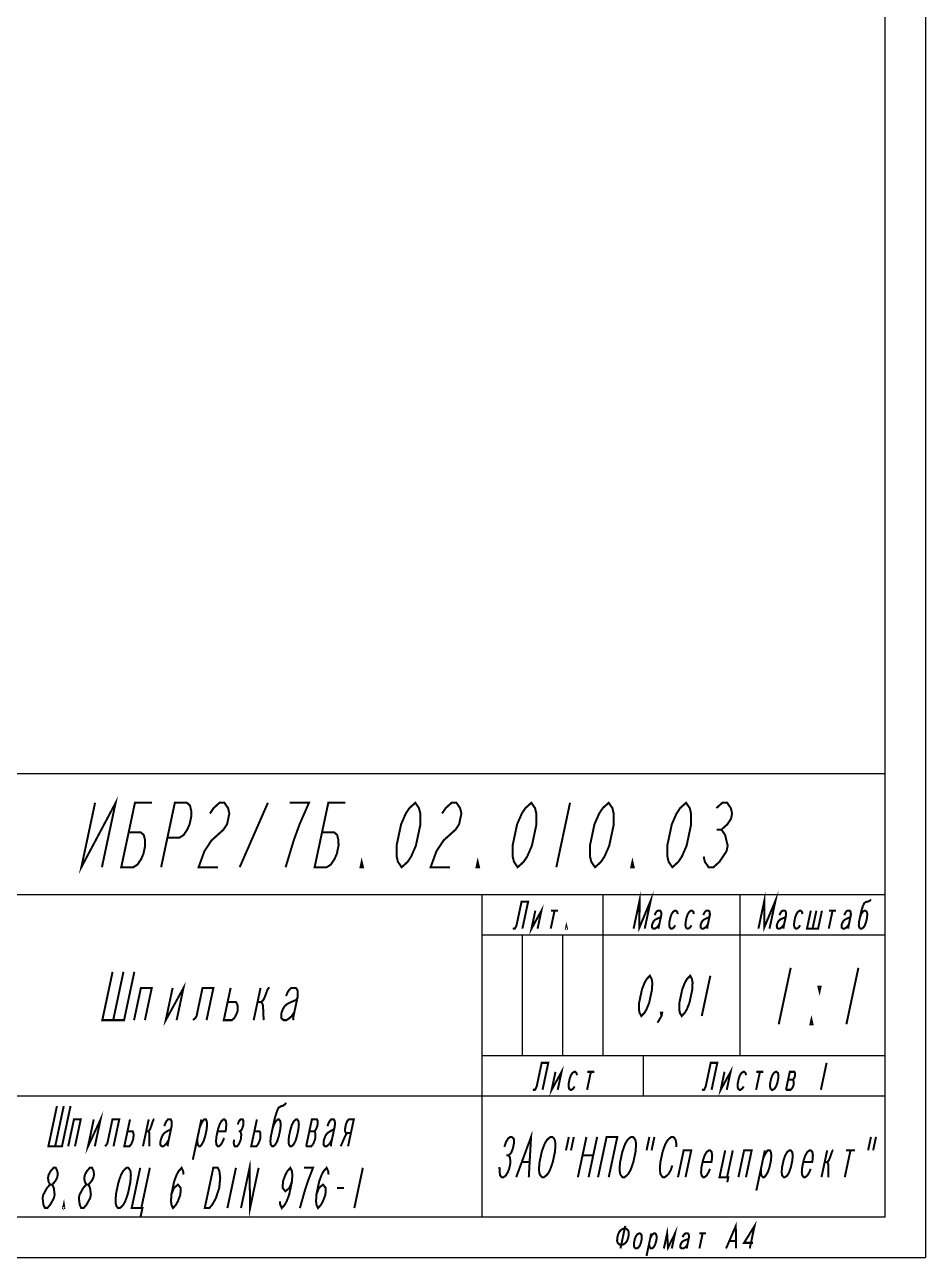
# Model space of a CAD drawing. Header units: millimetres. Extents: x 0 to 210, y 0 to 297.
# Drawn here: x 98.2 to 210, y 0 to 153 of the extents above; entities that cross this region are included whole.
import ezdxf

# ---------------------------------------------------------------- set-up
doc = ezdxf.new("R2010")
doc.units = ezdxf.units.MM
doc.header["$LTSCALE"] = 19.36
doc.layers.get('0').update_dxf_attribs({"linetype": 'CONTINUOUS'})

msp = doc.modelspace()

# ---------------------------------------------------------------- linework, layer by layer
at = {"color": 7, "linetype": 'CONTINUOUS'}
for p, q in [((210, 297), (210, 0)), ((205, 5), (205, 292.349899)), ((205, 60), (20, 60)), ((205, 5), (205, 60)), ((205, 45), (20, 45)), ((155, 5), (155, 45)), ((170, 25), (170, 45)), ((187, 25), (187, 45)), ((205, 40), (155, 40)), ((160, 25), (160, 40)), ((165, 25), (165, 40)), ((205, 25), (155, 25)), ((175, 20), (175, 25)), ((205, 20), (20, 20)), ((205, 5), (20, 5)), ((205, 5), (20, 5)), ((0, 0), (210, 0))]:
    msp.add_line(p, q, dxfattribs=at)
at = {"color": 2, "linetype": 'CONTINUOUS', "const_width": 0.25}
for points in [[(106.950448, 56.410637), (105.250003, 48.41064), (109.500461, 56.410637), (107.800005, 48.41064)], [(111.12107, 52.743969), (112.621088, 52.743969), (113.000223, 52.410639), (113.15852, 51.743973), (113.166813, 51.077302), (112.954268, 50.077307), (112.662553, 49.410636), (112.220855, 48.74397), (111.70001, 48.41064), (110.199992, 48.41064), (111.900459, 56.410637), (114.000449, 56.410637)], [(115.929381, 52.077303), (117.429377, 52.077303), (117.950223, 52.410639), (118.39192, 53.077304), (118.683635, 53.74397), (118.896201, 54.743971), (118.887887, 55.410636), (118.72959, 56.077302), (118.350455, 56.410637), (116.850459, 56.410637), (115.149992, 48.41064)], [(121.217051, 55.077306), (121.658748, 55.743972), (122.400453, 56.410637), (123.000447, 56.410637), (123.458752, 55.743972), (123.617049, 55.077306), (123.333627, 53.74397), (122.89193, 53.077304), (122.150225, 52.410639), (121.40852, 51.743973), (120.525104, 50.410637), (119.800006, 48.41064), (122.200004, 48.41064)], [(124.90001, 48.41064), (128.400459, 56.410637)], [(130.600008, 48.41064), (131.608527, 51.743973), (132.333625, 53.74397), (132.917033, 55.077306), (133.500463, 56.410637), (131.100443, 56.410637)], [(135.121072, 52.743969), (136.621068, 52.743969), (137.000225, 52.410639), (137.158521, 51.743973), (137.166814, 51.077302), (136.95427, 50.077307), (136.662555, 49.410636), (136.220857, 48.74397), (135.69999, 48.41064), (134.199994, 48.41064), (135.900461, 56.410637), (138.000451, 56.410637)], [(144.999996, 48.41064), (144.541713, 49.077306), (144.383416, 49.743971), (144.366809, 51.077302), (144.933631, 53.74397), (145.517039, 55.077306), (145.958758, 55.743972), (146.700463, 56.410637), (147.158746, 55.743972), (147.317043, 55.077306), (147.333629, 53.74397), (146.766828, 51.077302), (146.183398, 49.743971), (145.741701, 49.077306), (144.999996, 48.41064)], [(150.017049, 55.077306), (150.458746, 55.743972), (151.200451, 56.410637), (151.800445, 56.410637), (152.25875, 55.743972), (152.417047, 55.077306), (152.133625, 53.74397), (151.691928, 53.077304), (150.950223, 52.410639), (150.208518, 51.743973), (149.325123, 50.410637), (148.600004, 48.41064), (151.000002, 48.41064)], [(159.400006, 48.41064), (158.941701, 49.077306), (158.783404, 49.743971), (158.766818, 51.077302), (159.333641, 53.74397), (159.917049, 55.077306), (160.358746, 55.743972), (161.100451, 56.410637), (161.558756, 55.743972), (161.717053, 55.077306), (161.733639, 53.74397), (161.166816, 51.077302), (160.583408, 49.743971), (160.141711, 49.077306), (159.400006, 48.41064)], [(165.900447, 56.410637), (164.200002, 48.41064)], [(168.999998, 48.41064), (168.541715, 49.077306), (168.383418, 49.743971), (168.366811, 51.077302), (168.933633, 53.74397), (169.517041, 55.077306), (169.958738, 55.743972), (170.700443, 56.410637), (171.158748, 55.743972), (171.317045, 55.077306), (171.333631, 53.74397), (170.766809, 51.077302), (170.1834, 49.743971), (169.741703, 49.077306), (168.999998, 48.41064)], [(178.59999, 48.41064), (178.141707, 49.077306), (177.98341, 49.743971), (177.966824, 51.077302), (178.533625, 53.74397), (179.117033, 55.077306), (179.558752, 55.743972), (180.300457, 56.410637), (180.75874, 55.743972), (180.917037, 55.077306), (180.933645, 53.74397), (180.366822, 51.077302), (179.783414, 49.743971), (179.341695, 49.077306), (178.59999, 48.41064)], [(184.05874, 55.743972), (184.800445, 56.410637), (185.400461, 56.410637), (185.858744, 55.743972), (186.017041, 55.077306), (185.87533, 54.410635), (185.433633, 53.74397), (184.691928, 53.077304), (185.150232, 52.410639), (185.308529, 51.743973), (185.466826, 51.077302), (185.325115, 50.410637), (184.883418, 49.743971), (184.441699, 49.077306), (183.699994, 48.41064), (183.1, 48.41064), (182.641695, 49.077306), (182.483398, 49.743971)], [(184.091934, 53.077304), (184.691928, 53.077304)], [(140.2, 48.41064), (139.899992, 48.41064), (140.041703, 49.077306), (140.2, 48.41064)], [(154.60001, 48.41064), (154.300002, 48.41064), (154.441713, 49.077306), (154.60001, 48.41064)], [(173.799994, 48.41064), (173.500008, 48.41064), (173.641697, 49.077306), (173.799994, 48.41064)], [(173.789059, 40.787578), (174.530807, 44.277162), (174.509666, 40.927162), (175.912682, 44.277162), (175.170934, 40.787578)], [(189.279057, 40.787578), (190.020805, 44.277162), (189.999664, 40.927162), (191.40268, 44.277162), (190.660932, 40.787578)], [(201.887012, 42.183413), (202.03882, 42.602162), (202.223801, 42.88133), (202.441889, 43.020914), (202.567529, 43.020914), (202.726299, 42.88133), (202.792578, 42.602162), (202.766389, 42.183413), (202.647709, 41.62508), (202.495879, 41.20633), (202.31092, 40.927162), (202.092811, 40.787578), (201.967191, 40.787578), (201.808422, 40.927162), (201.742143, 41.20633), (201.768332, 41.62508), (201.887012, 42.183413), (202.065031, 43.020914), (202.24651, 43.579247), (202.36867, 43.858413), (202.461139, 43.997997), (202.742068, 44.137581), (202.867687, 44.137581), (203.148617, 44.277162), (203.241086, 44.416746)], [(158.886551, 40.927162), (158.91968, 40.787578), (159.04532, 40.787578), (159.137789, 40.927162), (159.259949, 41.20633), (159.882996, 44.137581), (160.699574, 44.137581), (159.987496, 40.787578)], [(161.59283, 43.020914), (161.118133, 40.787578), (162.346588, 43.020914), (161.871869, 40.787578)], [(163.979701, 43.020914), (163.505004, 40.787578)], [(163.540023, 43.020914), (164.4194, 43.020914)], [(176.40635, 42.462581), (176.528488, 42.741746), (176.620979, 42.88133), (176.776268, 43.020914), (177.090326, 43.020914), (177.186297, 42.88133), (177.219426, 42.741746), (177.222906, 42.462581), (176.896537, 40.927162), (176.929688, 40.787578)], [(179.262568, 42.602162), (179.196289, 42.88133), (179.03752, 43.020914), (178.9119, 43.020914), (178.693791, 42.88133), (178.508832, 42.602162), (178.357002, 42.183413), (178.238322, 41.62508), (178.212133, 41.20633), (178.278412, 40.927162), (178.437182, 40.787578), (178.562822, 40.787578), (178.78091, 40.927162), (178.965891, 41.20633)], [(181.272582, 42.602162), (181.206281, 42.88133), (181.047512, 43.020914), (180.921893, 43.020914), (180.703783, 42.88133), (180.518824, 42.602162), (180.367016, 42.183413), (180.248336, 41.62508), (180.222125, 41.20633), (180.288426, 40.927162), (180.447195, 40.787578), (180.572814, 40.787578), (180.790924, 40.927162), (180.975883, 41.20633)], [(182.436348, 42.462581), (182.558486, 42.741746), (182.650977, 42.88133), (182.806266, 43.020914), (183.120324, 43.020914), (183.216295, 42.88133), (183.249424, 42.741746), (183.252904, 42.462581), (182.926535, 40.927162), (182.959686, 40.787578)], [(191.896348, 42.462581), (192.018486, 42.741746), (192.110977, 42.88133), (192.266266, 43.020914), (192.580324, 43.020914), (192.676295, 42.88133), (192.709424, 42.741746), (192.712904, 42.462581), (192.386535, 40.927162), (192.419686, 40.787578)], [(194.752566, 42.602162), (194.686287, 42.88133), (194.527518, 43.020914), (194.401898, 43.020914), (194.183789, 42.88133), (193.99883, 42.602162), (193.847, 42.183413), (193.72832, 41.62508), (193.702131, 41.20633), (193.76841, 40.927162), (193.92718, 40.787578), (194.05282, 40.787578), (194.27093, 40.927162), (194.455889, 41.20633)], [(195.783773, 43.020914), (195.309055, 40.787578), (196.69093, 40.787578), (197.165648, 43.020914)], [(196.474711, 43.020914), (195.999992, 40.787578)], [(198.484703, 43.020914), (198.010006, 40.787578)], [(198.045025, 43.020914), (198.924402, 43.020914)], [(199.936338, 42.462581), (200.058498, 42.741746), (200.150988, 42.88133), (200.306277, 43.020914), (200.620336, 43.020914), (200.716285, 42.88133), (200.749436, 42.741746), (200.752916, 42.462581), (200.426547, 40.927162), (200.459697, 40.787578)], [(165.514996, 40.787578), (165.389377, 40.787578), (165.448717, 41.066746), (165.514996, 40.787578)], [(177.193236, 42.322997), (177.100746, 42.183413), (176.757018, 42.043829), (176.476109, 41.904245), (176.32082, 41.764664), (176.22833, 41.62508), (176.10617, 41.345912), (176.0765, 41.20633), (176.07998, 40.927162), (176.23875, 40.787578), (176.427189, 40.787578), (176.645299, 40.927162), (176.800588, 41.066746), (176.985547, 41.345912)], [(183.223234, 42.322997), (183.130766, 42.183413), (182.787016, 42.043829), (182.506107, 41.904245), (182.350818, 41.764664), (182.258328, 41.62508), (182.136168, 41.345912), (182.106498, 41.20633), (182.109979, 40.927162), (182.268748, 40.787578), (182.457188, 40.787578), (182.675297, 40.927162), (182.830586, 41.066746), (183.015545, 41.345912)], [(192.683234, 42.322997), (192.590766, 42.183413), (192.247016, 42.043829), (191.966107, 41.904245), (191.810818, 41.764664), (191.718328, 41.62508), (191.596168, 41.345912), (191.566498, 41.20633), (191.569979, 40.927162), (191.728748, 40.787578), (191.917188, 40.787578), (192.135297, 40.927162), (192.290586, 41.066746), (192.475545, 41.345912)], [(200.723246, 42.322997), (200.630756, 42.183413), (200.287027, 42.043829), (200.006098, 41.904245), (199.850809, 41.764664), (199.758318, 41.62508), (199.63618, 41.345912), (199.60651, 41.20633), (199.60999, 40.927162), (199.76876, 40.787578), (199.957178, 40.787578), (200.175287, 40.927162), (200.330598, 41.066746), (200.515557, 41.345912)], [(109.125344, 35.432979), (107.849999, 29.432979), (110.549994, 29.432979), (111.82535, 35.432979)], [(110.475336, 35.432979), (109.200002, 29.432979)], [(193.287891, 35.921808), (191.79999, 28.921809)], [(201.687895, 35.921808), (200.199994, 28.921809)], [(116.575223, 33.432977), (115.725, 29.432979), (117.925236, 33.432977), (117.074992, 29.432979)], [(174.74999, 29.944148), (174.526059, 30.360816), (174.458383, 30.777482), (174.479266, 31.610815), (174.833521, 33.277481), (175.166895, 34.110815), (175.411709, 34.527483), (175.812779, 34.944148), (176.036711, 34.527483), (176.104408, 34.110815), (176.083525, 33.277481), (175.72927, 31.610815), (175.395875, 30.777482), (175.151061, 30.360816), (174.74999, 29.944148)], [(179.750006, 29.944148), (179.526074, 30.360816), (179.458377, 30.777482), (179.47926, 31.610815), (179.833516, 33.277481), (180.16691, 34.110815), (180.411725, 34.527483), (180.812773, 34.944148), (181.036727, 34.527483), (181.104402, 34.110815), (181.08352, 33.277481), (180.729264, 31.610815), (180.395891, 30.777482), (180.151055, 30.360816), (179.750006, 29.944148)], [(183.312781, 34.944148), (182.249992, 29.944148)], [(196.991926, 33.588476), (196.867939, 33.00514), (196.72943, 33.588476), (196.991926, 33.588476)], [(111.787494, 29.432979), (112.637717, 33.432977), (113.98773, 33.432977), (113.137508, 29.432979)], [(119.100002, 29.432979), (119.378139, 29.682979), (119.543783, 29.932979), (119.596914, 30.182979), (120.287723, 33.432977), (121.637736, 33.432977), (120.787492, 29.432979)], [(123.775217, 33.432977), (122.924994, 29.432979), (123.93751, 29.432979), (124.215646, 29.682979), (124.38127, 29.932979), (124.600066, 30.432977), (124.653197, 30.682977), (124.646967, 31.182978), (124.587605, 31.432978), (124.415752, 31.682978), (123.403258, 31.682978)], [(127.487717, 33.432977), (126.637494, 29.432979)], [(127.115758, 31.682978), (127.340742, 31.682978), (127.565748, 31.682978), (127.843885, 31.932979), (128.06266, 32.432979), (128.334588, 33.182977), (128.500232, 33.432977), (128.612725, 33.432977)], [(132.059527, 32.182979), (131.893883, 31.932979), (131.278248, 31.682978), (130.775105, 31.432978), (130.496969, 31.182978), (130.331324, 30.932978), (130.112549, 30.432977), (130.059418, 30.182979), (130.065648, 29.682979), (130.349994, 29.432979), (130.687492, 29.432979), (131.078143, 29.682979), (131.356279, 29.932979), (131.687547, 30.432977)], [(130.650174, 32.432979), (130.868949, 32.932979), (131.034594, 33.182977), (131.31273, 33.432977), (131.875234, 33.432977), (132.047088, 33.182977), (132.106449, 32.932979), (132.11268, 32.432979), (131.528133, 29.682979), (131.587494, 29.432979)], [(127.565748, 31.682978), (127.737623, 31.432978), (127.796984, 31.182978), (127.874994, 29.432979)], [(177.249998, 29.944148), (177.182322, 30.360816), (177.338557, 30.360816), (177.249998, 29.944148), (176.760369, 29.110815)], [(195.999992, 28.921809), (195.737496, 28.921809), (195.861482, 29.505142), (195.999992, 28.921809)], [(161.386537, 20.927163), (161.419688, 20.787579), (161.545307, 20.787579), (161.637797, 20.927163), (161.759936, 21.20633), (162.383004, 24.13758), (163.199561, 24.13758), (162.487504, 20.787579)], [(164.092838, 23.020913), (163.618119, 20.787579), (164.846574, 23.020913), (164.371877, 20.787579)], [(166.767578, 22.602164), (166.701299, 22.881329), (166.542529, 23.020913), (166.416889, 23.020913), (166.198801, 22.881329), (166.01382, 22.602164), (165.862012, 22.183413), (165.743332, 21.625079), (165.717143, 21.20633), (165.783422, 20.927163), (165.942191, 20.787579), (166.067811, 20.787579), (166.28592, 20.927163), (166.470879, 21.20633)], [(168.489701, 23.020913), (168.015004, 20.787579)], [(168.050023, 23.020913), (168.9294, 23.020913)], [(182.366545, 20.927163), (182.399695, 20.787579), (182.525314, 20.787579), (182.617805, 20.927163), (182.739943, 21.20633), (183.363012, 24.13758), (184.179568, 24.13758), (183.46749, 20.787579)], [(185.072824, 23.020913), (184.598127, 20.787579), (185.826582, 23.020913), (185.351885, 20.787579)], [(187.747586, 22.602164), (187.681285, 22.881329), (187.522516, 23.020913), (187.396896, 23.020913), (187.178787, 22.881329), (186.993828, 22.602164), (186.841998, 22.183413), (186.723318, 21.625079), (186.697129, 21.20633), (186.76343, 20.927163), (186.922178, 20.787579), (187.047818, 20.787579), (187.265928, 20.927163), (187.450887, 21.20633)], [(189.469709, 23.020913), (188.99499, 20.787579)], [(189.030031, 23.020913), (189.909387, 23.020913)], [(190.862004, 22.183413), (191.013834, 22.602164), (191.198793, 22.881329), (191.416902, 23.020913), (191.542521, 23.020913), (191.701291, 22.881329), (191.76757, 22.602164), (191.741381, 22.183413), (191.622701, 21.625079), (191.470893, 21.20633), (191.285912, 20.927163), (191.067803, 20.787579), (190.942184, 20.787579), (190.783414, 20.927163), (190.717135, 21.20633), (190.743324, 21.625079), (190.862004, 22.183413)], [(192.700938, 20.787579), (193.175656, 23.020913), (193.740953, 23.020913), (193.836924, 22.881329), (193.840383, 22.602164), (193.810713, 22.46258), (193.688574, 22.183413), (193.533264, 22.043829), (192.967967, 22.043829)], [(197.747059, 24.13758), (197.035002, 20.787579)], [(192.700938, 20.787579), (193.266256, 20.787579), (193.421545, 20.927163), (193.514035, 21.066746), (193.636174, 21.345912), (193.665844, 21.485496), (193.662363, 21.764663), (193.629234, 21.904247), (193.533264, 22.043829)], [(102.21903, 18.777925), (101.156252, 13.777926), (102.843753, 13.777926), (103.906531, 18.777925)], [(103.062786, 18.777925), (101.999997, 13.777926)], [(128.950631, 15.861259), (129.153809, 16.486259), (129.382982, 16.902926), (129.638217, 17.111259), (129.778832, 17.111259), (129.945486, 16.902926), (129.997543, 16.486259), (129.935023, 15.861259), (129.757885, 15.027926), (129.554729, 14.402926), (129.325533, 13.98626), (129.07032, 13.777926), (128.929684, 13.777926), (128.763029, 13.98626), (128.710973, 14.402926), (128.773514, 15.027926), (128.950631, 15.861259), (129.216328, 17.111259), (129.463785, 17.944592), (129.622662, 18.361259), (129.73726, 18.569593), (130.062791, 18.777925), (130.203406, 18.777925), (130.528938, 18.986259), (130.643535, 19.194592)], [(103.61719, 13.777926), (104.325713, 17.111259), (105.169458, 17.111259), (104.460936, 13.777926)], [(106.786651, 17.111259), (106.078129, 13.777926), (107.630396, 17.111259), (106.921874, 13.777926)], [(108.187497, 13.777926), (108.372402, 13.98626), (108.487, 14.194592), (108.53129, 14.402926), (109.106964, 17.111259), (109.950709, 17.111259), (109.242197, 13.777926)], [(111.28665, 17.111259), (110.578117, 13.777926), (111.210939, 13.777926), (111.395855, 13.98626), (111.510432, 14.194592), (111.669309, 14.611259), (111.713609, 14.819593), (111.73185, 15.23626), (111.705832, 15.444592), (111.609475, 15.652926), (110.976674, 15.652926)], [(113.606963, 17.111259), (112.89843, 13.777926)], [(113.296986, 15.652926), (113.437602, 15.652926), (113.578238, 15.652926), (113.763133, 15.861259), (113.92201, 16.277925), (114.125166, 16.902926), (114.239764, 17.111259), (114.310082, 17.111259)], [(115.539203, 16.277925), (115.69808, 16.694592), (115.812678, 16.902926), (115.997594, 17.111259), (116.349143, 17.111259), (116.445479, 16.902926), (116.471518, 16.694592), (116.453256, 16.277925), (115.966162, 13.98626), (115.99218, 13.777926)], [(120.146012, 17.111259), (119.083244, 12.111259)], [(119.924615, 16.069593), (120.083492, 16.486259), (120.312666, 16.902926), (120.497582, 17.111259), (120.708516, 17.111259), (120.804873, 16.902926), (120.85693, 16.486259), (120.794389, 15.861259), (120.61725, 15.027926), (120.414094, 14.402926), (120.184898, 13.98626), (120.000004, 13.777926), (119.859367, 13.777926), (119.692713, 13.98626), (119.640656, 14.402926), (119.658918, 14.819593)], [(122.963602, 14.819593), (122.804725, 14.402926), (122.575529, 13.98626), (122.320316, 13.777926), (122.17968, 13.777926), (122.013025, 13.98626), (121.960969, 14.402926), (122.02351, 15.027926), (122.200648, 15.861259), (122.403805, 16.486259), (122.632979, 16.902926), (122.888213, 17.111259), (123.028828, 17.111259), (123.195482, 16.902926), (123.247539, 16.486259), (123.18502, 15.861259), (123.14074, 15.652926), (122.156348, 15.652926)], [(124.653799, 16.486259), (124.812676, 16.902926), (124.997592, 17.111259), (125.278844, 17.111259), (125.37518, 16.902926), (125.356918, 16.486259), (125.312639, 16.277925), (125.153762, 15.861259), (124.968846, 15.652926), (124.757912, 15.652926)], [(127.036652, 17.111259), (126.328119, 13.777926), (126.960941, 13.777926), (127.145836, 13.98626), (127.260434, 14.194592), (127.419311, 14.611259), (127.46359, 14.819593), (127.481852, 15.23626), (127.455834, 15.444592), (127.359477, 15.652926), (126.726676, 15.652926)], [(131.200646, 15.861259), (131.403803, 16.486259), (131.632998, 16.902926), (131.888211, 17.111259), (132.028826, 17.111259), (132.19548, 16.902926), (132.247559, 16.486259), (132.185018, 15.861259), (132.007879, 15.027926), (131.804723, 14.402926), (131.575527, 13.98626), (131.320314, 13.777926), (131.179678, 13.777926), (131.013023, 13.98626), (130.960967, 14.402926), (131.023508, 15.027926), (131.200646, 15.861259)], [(133.148441, 13.777926), (133.856953, 17.111259), (134.489775, 17.111259), (134.586111, 16.902926), (134.567871, 16.486259), (134.52357, 16.277925), (134.364693, 15.861259), (134.179799, 15.652926), (133.546977, 15.652926)], [(135.789193, 16.277925), (135.948092, 16.694592), (136.062668, 16.902926), (136.247584, 17.111259), (136.599154, 17.111259), (136.69549, 16.902926), (136.721529, 16.694592), (136.703268, 16.277925), (136.216152, 13.98626), (136.242191, 13.777926)], [(138.35157, 13.777926), (139.060082, 17.111259), (138.427281, 17.111259), (138.242365, 16.902926), (138.083488, 16.486259), (137.99493, 16.069593), (137.976668, 15.652926), (138.073004, 15.444592), (138.705826, 15.444592)], [(113.578238, 15.652926), (113.674574, 15.444592), (113.700613, 15.23626), (113.671867, 13.777926)], [(116.408977, 16.069593), (116.294379, 15.861259), (115.898551, 15.652926), (115.57302, 15.444592), (115.388104, 15.23626), (115.273506, 15.027926), (115.114629, 14.611259), (115.07035, 14.402926), (115.052088, 13.98626), (115.218742, 13.777926), (115.429697, 13.777926), (115.68491, 13.98626), (115.869805, 14.194592), (116.099, 14.611259)], [(124.184945, 14.611259), (124.166684, 14.194592), (124.192723, 13.98626), (124.289059, 13.777926), (124.570311, 13.777926), (124.755227, 13.98626), (124.869824, 14.194592), (125.028701, 14.611259), (125.07298, 14.819593), (125.091221, 15.23626), (125.065203, 15.444592), (124.968846, 15.652926)], [(133.148441, 13.777926), (133.781242, 13.777926), (133.966158, 13.98626), (134.080756, 14.194592), (134.239633, 14.611259), (134.283912, 14.819593), (134.302174, 15.23626), (134.276135, 15.444592), (134.179799, 15.652926)], [(136.658988, 16.069593), (136.544391, 15.861259), (136.148541, 15.652926), (135.82301, 15.444592), (135.638094, 15.23626), (135.523518, 15.027926), (135.364641, 14.611259), (135.32034, 14.402926), (135.3021, 13.98626), (135.468754, 13.777926), (135.679688, 13.777926), (135.9349, 13.98626), (136.119816, 14.194592), (136.349012, 14.611259)], [(137.437496, 13.777926), (137.984445, 15.027926), (138.099043, 15.23626), (138.283959, 15.444592)], [(159.218742, 9.944148), (161.062789, 14.944149), (160.781258, 9.944148)], [(157.750221, 13.694149), (157.961176, 14.319148), (158.20599, 14.735815), (158.484664, 14.944149), (158.640898, 14.944149), (158.909131, 14.735815), (158.942969, 14.527482), (158.932527, 14.110815), (158.799689, 13.485815), (158.632992, 13.069148), (158.510574, 12.860815), (158.231922, 12.652481), (157.997549, 12.652481)], [(162.382982, 13.069148), (162.117285, 11.819148), (162.062564, 11.194148), (162.052123, 10.777482), (162.11982, 10.360815), (162.231775, 10.152482), (162.421869, 9.944148), (162.656242, 9.944148), (162.934916, 10.152482), (163.13543, 10.360815), (163.380266, 10.777482), (163.546941, 11.194148), (163.757918, 11.819148), (164.023615, 13.069148), (164.078336, 13.694149), (164.088777, 14.110815), (164.021102, 14.527482), (163.909125, 14.735815), (163.719031, 14.944149), (163.484658, 14.944149), (163.206006, 14.735815), (163.005471, 14.527482), (162.760656, 14.110815), (162.593959, 13.694149), (162.382982, 13.069148)], [(165.750293, 14.944149), (165.396016, 13.277482)], [(166.375273, 14.944149), (166.021018, 13.277482)], [(167.937789, 14.944149), (166.875, 9.944148)], [(169.26591, 14.944149), (168.203121, 9.944148)], [(169.375008, 9.944148), (170.437775, 14.944149), (171.765918, 14.944149), (170.703129, 9.944148)], [(172.382992, 13.069148), (172.117295, 11.819148), (172.062574, 11.194148), (172.052133, 10.777482), (172.119809, 10.360815), (172.231785, 10.152482), (172.421879, 9.944148), (172.656252, 9.944148), (172.934904, 10.152482), (173.135439, 10.360815), (173.380254, 10.777482), (173.546951, 11.194148), (173.757928, 11.819148), (174.023604, 13.069148), (174.078346, 13.694149), (174.088787, 14.110815), (174.02109, 14.527482), (173.909135, 14.735815), (173.719041, 14.944149), (173.484668, 14.944149), (173.205994, 14.735815), (173.005459, 14.527482), (172.760645, 14.110815), (172.593969, 13.694149), (172.382992, 13.069148)], [(175.750281, 14.944149), (175.396025, 13.277482)], [(176.375283, 14.944149), (176.021027, 13.277482)], [(179.07834, 13.694149), (179.088781, 14.110815), (179.021084, 14.527482), (178.909129, 14.735815), (178.719035, 14.944149), (178.484662, 14.944149), (178.20601, 14.735815), (178.005475, 14.527482), (177.76066, 14.110815), (177.593963, 13.694149), (177.382986, 13.069148), (177.117289, 11.819148), (177.062568, 11.194148), (177.052127, 10.777482), (177.119824, 10.360815), (177.231779, 10.152482), (177.421873, 9.944148), (177.656246, 9.944148), (177.934898, 10.152482), (178.135434, 10.360815), (178.380248, 10.777482), (178.591225, 11.402482)], [(203.250281, 14.944149), (202.896025, 13.277482)], [(203.875283, 14.944149), (203.521027, 13.277482)], [(157.140688, 11.194148), (157.164105, 10.569148), (157.231781, 10.152482), (157.421875, 9.944148), (157.656248, 9.944148), (157.9349, 10.152482), (158.179715, 10.569148), (158.346412, 10.985815), (158.479271, 11.610816), (158.489691, 12.027482), (158.422016, 12.444149), (158.231922, 12.652481)], [(167.450674, 12.652481), (168.778795, 12.652481)], [(179.296879, 9.944148), (180.005391, 13.277482), (180.942904, 13.277482), (180.234371, 9.944148)], [(183.268287, 10.985815), (183.10159, 10.569148), (182.856775, 10.152482), (182.578123, 9.944148), (182.421867, 9.944148), (182.231773, 10.152482), (182.164098, 10.569148), (182.218818, 11.194148), (182.395957, 12.027482), (182.606934, 12.652481), (182.851748, 13.069148), (183.1304, 13.277482), (183.286656, 13.277482), (183.476729, 13.069148), (183.544426, 12.652481), (183.489705, 12.027482), (183.445426, 11.819148), (182.351678, 11.819148)], [(185.161641, 13.277482), (184.453129, 9.944148), (185.546877, 9.944148), (185.414018, 9.319148)], [(185.390621, 9.944148), (186.099154, 13.277482)], [(186.796881, 9.944148), (187.505393, 13.277482), (188.442906, 13.277482), (187.734373, 9.944148)], [(190.083518, 13.277482), (189.020729, 8.277482)], [(189.8621, 12.235815), (190.028797, 12.652481), (190.273611, 13.069148), (190.474146, 13.277482), (190.70852, 13.277482), (190.820496, 13.069148), (190.888172, 12.652481), (190.833451, 12.027482), (190.656313, 11.194148), (190.445357, 10.569148), (190.200543, 10.152482), (190.000008, 9.944148), (189.843752, 9.944148), (189.653658, 10.152482), (189.585982, 10.569148), (189.596402, 10.985815)], [(192.395945, 12.027482), (192.606922, 12.652481), (192.851736, 13.069148), (193.130389, 13.277482), (193.286645, 13.277482), (193.476738, 13.069148), (193.544414, 12.652481), (193.489693, 12.027482), (193.312576, 11.194148), (193.1016, 10.569148), (192.856785, 10.152482), (192.578133, 9.944148), (192.421877, 9.944148), (192.231783, 10.152482), (192.164107, 10.569148), (192.218828, 11.194148), (192.395945, 12.027482)], [(195.768283, 10.985815), (195.601607, 10.569148), (195.356793, 10.152482), (195.078119, 9.944148), (194.921885, 9.944148), (194.731791, 10.152482), (194.664094, 10.569148), (194.718814, 11.194148), (194.895953, 12.027482), (195.10693, 12.652481), (195.351744, 13.069148), (195.630396, 13.277482), (195.786652, 13.277482), (195.976746, 13.069148), (196.044422, 12.652481), (195.989701, 12.027482), (195.945422, 11.819148), (194.851674, 11.819148)], [(197.817893, 13.277482), (197.109381, 9.944148)], [(197.507916, 11.819148), (197.664172, 11.819148), (197.820428, 11.819148), (198.020941, 12.027482), (198.187639, 12.444149), (198.398615, 13.069148), (198.521012, 13.277482), (198.59915, 13.277482)], [(200.708529, 13.277482), (199.999996, 9.944148)], [(200.161645, 13.277482), (201.255393, 13.277482)], [(101.354327, 9.027038), (101.161645, 9.443705), (101.109588, 9.860371), (101.198157, 10.277038), (101.427342, 10.693705), (101.797163, 11.110371), (102.078404, 11.110371), (102.271098, 10.693705), (102.323154, 10.277038), (102.234585, 9.860371), (102.0054, 9.443705), (101.635579, 9.027038)], [(105.854337, 9.027038), (105.661644, 9.443705), (105.609587, 9.860371), (105.698156, 10.277038), (105.927341, 10.693705), (106.297162, 11.110371), (106.578403, 11.110371), (106.771097, 10.693705), (106.823153, 10.277038), (106.734584, 9.860371), (106.505399, 9.443705), (106.135578, 9.027038)], [(109.836111, 9.235371), (109.570414, 7.985372), (109.507873, 7.360371), (109.489633, 6.943704), (109.541689, 6.527038), (109.638025, 6.318704), (109.80468, 6.110371), (110.015635, 6.110371), (110.270848, 6.318704), (110.455742, 6.527038), (110.684938, 6.943704), (110.843814, 7.360371), (111.046971, 7.985372), (111.312668, 9.235371), (111.375209, 9.860371), (111.393471, 10.277038), (111.341414, 10.693705), (111.245057, 10.902038), (111.078402, 11.110371), (110.867469, 11.110371), (110.612256, 10.902038), (110.42734, 10.693705), (110.198145, 10.277038), (110.039268, 9.860371), (109.836111, 9.235371)], [(112.55498, 11.110371), (111.492191, 6.110371), (112.828133, 6.110371), (112.606715, 5.068705)], [(112.687496, 6.110371), (113.750285, 11.110371)], [(116.416754, 7.777038), (116.734508, 8.610372), (117.244955, 9.027038), (117.578264, 8.610372), (117.541762, 7.777038), (117.224008, 6.943704), (116.994812, 6.527038), (116.625002, 6.110371), (116.432309, 6.527038), (116.380252, 6.943704), (116.416754, 7.777038), (116.771031, 9.443705), (117.088785, 10.277038), (117.317959, 10.693705), (117.687791, 11.110371), (117.880463, 10.693705), (117.93252, 10.277038)], [(121.625275, 11.110371), (122.187779, 11.110371), (122.380473, 10.693705), (122.432529, 10.277038), (122.484586, 9.860371), (122.359525, 8.610372), (121.953191, 7.360371), (121.723996, 6.943704), (121.494822, 6.527038), (121.12499, 6.110371), (120.562508, 6.110371), (121.625275, 11.110371)], [(124.437773, 11.110371), (123.375006, 6.110371)], [(125.062496, 6.110371), (126.125285, 11.110371), (126.187504, 6.110371), (127.250293, 11.110371)], [(131.396025, 9.443705), (131.078271, 8.610372), (130.567824, 8.193705), (130.234516, 8.610372), (130.271018, 9.443705), (130.588771, 10.277038), (130.817967, 10.693705), (131.187777, 11.110371), (131.380471, 10.693705), (131.432527, 10.277038), (131.396025, 9.443705), (131.04177, 7.777038), (130.724016, 6.943704), (130.49482, 6.527038), (130.12501, 6.110371), (129.932316, 6.527038), (129.88026, 6.943704)], [(132.375004, 6.110371), (132.958455, 8.193705), (133.364768, 9.443705), (133.682521, 10.277038), (134.000275, 11.110371), (132.875289, 11.110371)], [(134.416771, 7.777038), (134.734525, 8.610372), (135.244951, 9.027038), (135.57826, 8.610372), (135.541758, 7.777038), (135.224004, 6.943704), (134.994809, 6.527038), (134.624998, 6.110371), (134.432305, 6.527038), (134.380248, 6.943704), (134.416771, 7.777038), (134.771027, 9.443705), (135.088781, 10.277038), (135.317977, 10.693705), (135.687787, 11.110371), (135.880459, 10.693705), (135.932537, 10.277038)], [(140.187775, 11.110371), (139.125008, 6.110371)], [(159.929789, 11.819148), (160.867303, 11.819148)], [(197.820428, 11.819148), (197.932383, 11.610816), (197.966221, 11.402482), (197.968756, 9.944148)], [(100.734374, 6.110371), (100.541691, 6.527038), (100.489635, 6.943704), (100.437567, 7.360371), (100.526137, 7.777038), (100.755321, 8.193705), (100.984517, 8.610372), (101.354327, 9.027038), (101.635579, 9.027038), (101.828262, 8.610372), (101.880329, 8.193705), (101.932386, 7.777038), (101.843816, 7.360371), (101.614632, 6.943704), (101.385437, 6.527038), (101.015626, 6.110371), (100.734374, 6.110371)], [(105.234373, 6.110371), (105.04169, 6.527038), (104.989634, 6.943704), (104.937566, 7.360371), (105.026136, 7.777038), (105.255331, 8.193705), (105.484516, 8.610372), (105.854337, 9.027038), (106.135578, 9.027038), (106.328271, 8.610372), (106.380328, 8.193705), (106.432385, 7.777038), (106.343815, 7.360371), (106.114631, 6.943704), (105.885436, 6.527038), (105.515625, 6.110371), (105.234373, 6.110371)], [(136.98452, 8.610372), (137.828275, 8.610372)], [(103.125005, 6.110371), (102.984379, 6.110371), (103.072937, 6.527038), (103.125005, 6.110371)], [(172.864521, 3.550902), (172.49701, 3.550902), (172.288461, 3.434236), (172.141164, 3.317569), (171.969074, 3.084236), (171.833422, 2.734236), (171.759021, 2.384236), (171.745895, 2.034236), (171.818791, 1.800902), (171.916502, 1.684236), (172.075443, 1.567569), (172.442934, 1.567569), (172.651482, 1.684236), (172.798779, 1.800902), (172.970891, 2.034236), (173.106521, 2.384236), (173.180922, 2.734236), (173.19407, 3.084236), (173.121174, 3.317569), (173.023463, 3.434236), (172.864521, 3.550902)], [(172.755166, 3.900903), (172.160006, 1.100902)], [(173.939234, 2.267569), (174.074887, 2.617569), (174.246977, 2.850902), (174.455525, 2.967569), (174.578029, 2.967569), (174.736971, 2.850902), (174.809867, 2.617569), (174.79674, 2.267569), (174.697547, 1.800902), (174.561895, 1.450902), (174.389805, 1.217569), (174.181256, 1.100902), (174.058752, 1.100902), (173.899789, 1.217569), (173.826893, 1.450902), (173.840041, 1.800902), (173.939234, 2.267569)], [(175.986781, 2.967569), (175.391621, 0.167569)], [(175.862773, 2.384236), (175.973633, 2.617569), (176.145723, 2.850902), (176.29302, 2.967569), (176.476775, 2.967569), (176.574465, 2.850902), (176.647383, 2.617569), (176.634234, 2.267569), (176.535041, 1.800902), (176.399389, 1.450902), (176.227299, 1.217569), (176.080002, 1.100902), (175.957498, 1.100902), (175.798557, 1.217569), (175.725639, 1.450902), (175.713994, 1.684236)], [(177.550006, 1.100902), (177.946779, 2.967569), (178.064793, 1.217569), (178.926768, 2.967569), (178.529994, 1.100902)], [(179.868836, 2.500902), (179.979674, 2.734236), (180.065719, 2.850902), (180.213016, 2.967569), (180.519275, 2.967569), (180.616965, 2.850902), (180.653424, 2.734236), (180.66509, 2.500902), (180.392303, 1.217569), (180.42874, 1.100902)], [(181.928027, 2.967569), (182.785512, 2.967569)], [(182.35677, 2.967569), (181.959996, 1.100902)], [(185.267494, 1.100902), (186.475152, 3.900903), (186.49249, 1.100902)], [(188.207502, 1.100902), (188.802662, 3.900903), (187.498797, 1.800902), (188.601289, 1.800902)], [(180.640275, 2.384236), (180.55423, 2.267569), (180.223178, 2.150902), (179.953377, 2.034236), (179.80608, 1.917569), (179.720035, 1.800902), (179.609197, 1.567569), (179.584404, 1.450902), (179.596049, 1.217569), (179.75499, 1.100902), (179.938746, 1.100902), (180.147295, 1.217569), (180.294592, 1.334236), (180.466703, 1.567569)], [(185.710889, 2.034236), (186.445891, 2.034236)]]:
    msp.add_lwpolyline(points, dxfattribs=at)

doc.saveas('drawing.dxf')
